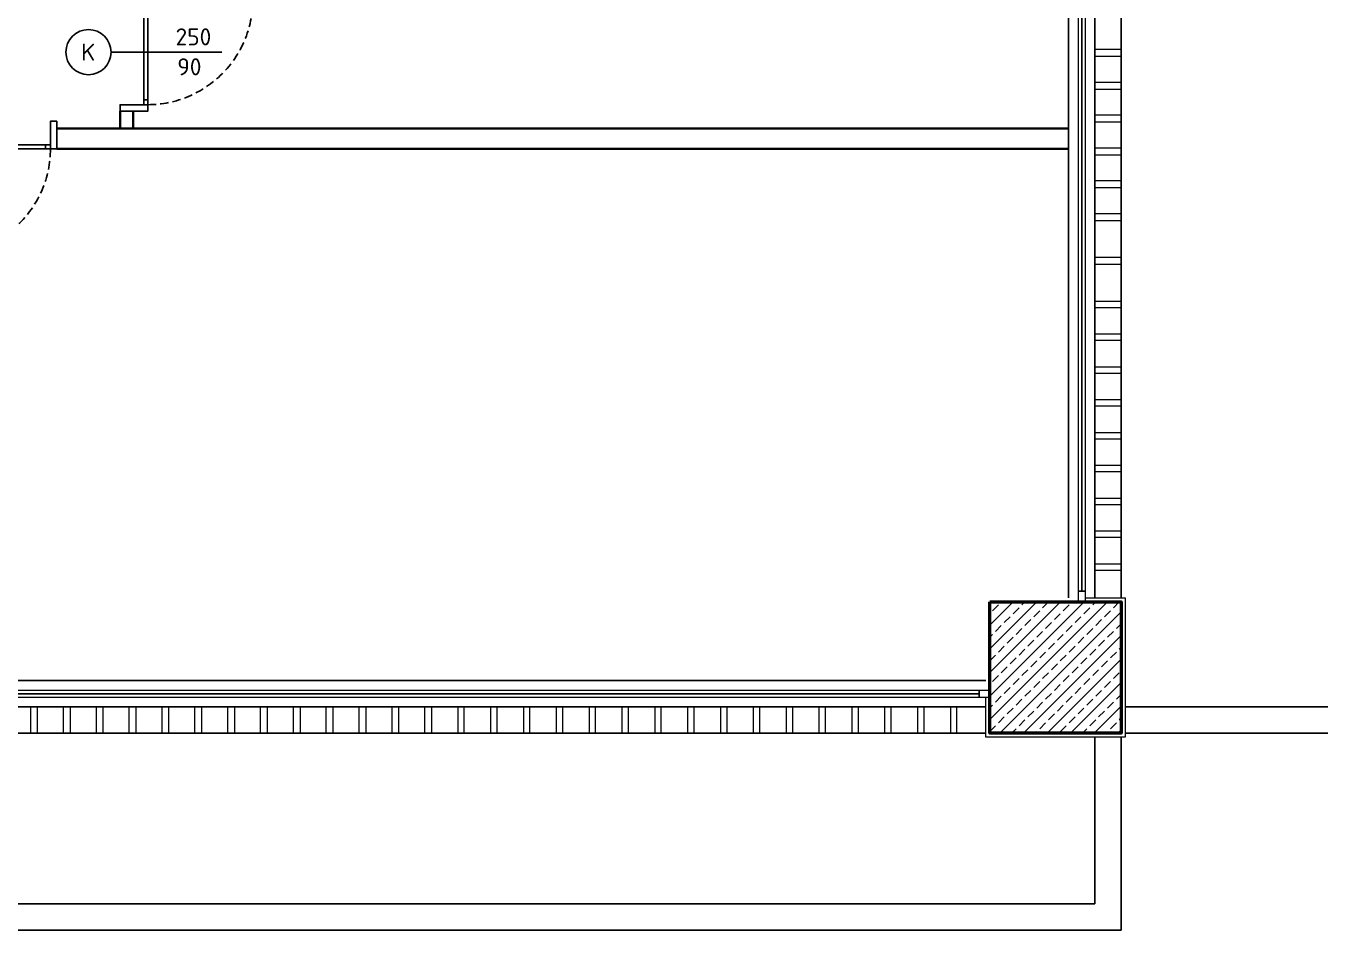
# Model space of a CAD drawing. Header units: millimetres. Extents: x 1443065 to 1517367, y 3763150 to 3779068.
# Drawn here: x 1513951 to 1514937, y 3765696 to 3766385 of the extents above; entities that cross this region are included whole.
import ezdxf
from ezdxf.enums import TextEntityAlignment as Align

# ---------------------------------------------------------------- set-up
doc = ezdxf.new("R2010")
doc.units = ezdxf.units.MM
doc.linetypes.add('HIDDEN', pattern=[9.525, 6.35, -3.175])
for name, color, linetype in [('1 kolon', 6, 'Continuous'), ('1 tefriş 2', 8, 'Continuous'), ('m-DOG_', 4, 'Continuous'), ('m-DOG_gor', 8, 'Continuous'), ('m-TAR_duvar', 8, 'Continuous'), ('m-TFR_vitrifiye', 1, 'Continuous'), ('m-YAZ_poz', 7, 'Continuous')]:
    doc.layers.add(name, color=color, linetype=linetype)
for name, color, linetype, lineweight in [('DUVAR', 2, 'Continuous', 35), ('MERDIVEN', 4, 'Continuous', 20), ('SIVA', 3, 'Continuous', 9), ('TASIYICI', 170, 'Continuous', 50)]:
    doc.layers.add(name, color=color, linetype=linetype, lineweight=lineweight)
doc.styles.add('mono', font='isocpeur.ttf')
doc.styles.get("Standard").update_dxf_attribs({"font": 'arial.ttf'})

# ---------------------------------------------------------------- blocks, each defined once
blk = doc.blocks.new('90lık Kapı 15lik Duvar')
at = {"layer": 'm-DOG_', "linetype": 'HIDDEN'}
blk.add_line((5, 10.5), (5, 90.5), dxfattribs=at)
blk.add_line((5, 10.5), (5, 90.5), dxfattribs=at)
at = {"layer": 'm-DOG_'}
for p, q in [((8.77, 7.5), (8.77, 10.5)), ((8.77, 7.5), (8.77, 10.5)), ((81.23, 7.5), (81.23, 10.5)), ((81.23, 7.5), (81.23, 10.5))]:
    blk.add_line(p, q, dxfattribs=at)
for points in [[(0, -10.5), (5, -10.5), (5, 10.5), (0, 10.5)], [(0, -10.5), (5, -10.5), (5, 10.5), (0, 10.5)], [(5, 10.5), (85, 10.5), (85, 7.5), (5, 7.5)], [(5, 10.5), (85, 10.5), (85, 7.5), (5, 7.5)], [(90, -10.5), (85, -10.5), (85, 10.5), (90, 10.5)], [(90, -10.5), (85, -10.5), (85, 10.5), (90, 10.5)]]:
    blk.add_lwpolyline(points, close=True, dxfattribs=at)
at = {"layer": 'm-DOG_', "linetype": 'HIDDEN'}
blk.add_arc((5, 10.5), 80, 0, 90, dxfattribs=at)
blk.add_arc((5, 10.5), 80, 0, 90, dxfattribs=at)
blk = doc.blocks.new('m-penpoz')
blk.add_line((0, -1.625), (0, 0))
blk.add_circle((0, 0.332), 0.332)
blk.add_attdef('POZNO', text='', height=0.18).set_placement((0, 0.332), align=Align.MIDDLE)
blk.add_attdef('HEIGHT', text='', height=0.18, rotation=90).set_placement((0.069, -1.625), align=Align.TOP_LEFT)
blk.add_attdef('WIDTH', text='', height=0.18, rotation=90).set_placement((0, -1.625), align=Align.BOTTOM_LEFT)

msp = doc.modelspace()

# ---------------------------------------------------------------- hatches: boundary and pattern name
at = {"layer": 'm-TAR_duvar'}
h = msp.add_hatch(dxfattribs=at)
h.set_pattern_fill('ANSI33', color=256, scale=2)
h.set_pattern_definition([(45, (-82570.414, -4962.345), (-8.98025612, 8.98025612), []), (45, (-82561.433, -4962.345), (-8.98025612, 8.98025612), [6.35, -3.175])])
h.paths.add_polyline_path([(1514785.07, 3765946.08), (1514685.07, 3765946.08), (1514685.07, 3765846.08), (1514785.07, 3765846.08)])

# ---------------------------------------------------------------- linework, layer by layer
at = {"layer": '1 tefriş 2'}
msp.add_line((1514455.07, 3765886.08), (1514682.07, 3765886.08), dxfattribs=at)
at = {"layer": 'DUVAR'}
for p, q in [((1514023.11, 3766319.69), (1514023.11, 3766306.49)), ((1514033.11, 3766319.69), (1514033.11, 3766306.49)), ((1513975.07, 3766306.49), (1514745.07, 3766306.49)), ((1513975.07, 3766291.08), (1514745.07, 3766291.08)), ((1513975.07, 3766291.08), (1514745.07, 3766291.08))]:
    msp.add_line(p, q, dxfattribs=at)
at = {"layer": 'm-DOG_gor', "linetype": 'Continuous'}
for p, q in [((1514745.07, 3765949.08), (1514745.07, 3766433.58)), ((1514765.07, 3765949.08), (1514765.07, 3766433.58)), ((1514785.07, 3765949.08), (1514785.07, 3766433.58)), ((1514755.07, 3765954.08), (1514755.07, 3766428.58)), ((1514682.07, 3765886.08), (1513888.07, 3765886.08)), ((1514677.07, 3765876.08), (1513893.07, 3765876.08)), ((1514682.07, 3765866.08), (1513888.07, 3765866.08)), ((1514682.07, 3765846.08), (1513888.07, 3765846.08))]:
    msp.add_line(p, q, dxfattribs=at)
at = {"layer": 'm-TFR_vitrifiye'}
for p, q in [((1515638.13, 3765866.08), (1514788.07, 3765866.08)), ((1514765.07, 3765716.08), (1514765.07, 3765843.08)), ((1514785.07, 3765696.08), (1514785.07, 3765843.08)), ((1515658.13, 3765846.08), (1514788.07, 3765846.08)), ((1512185.09, 3765716.08), (1514765.07, 3765716.08)), ((1512165.09, 3765696.08), (1514785.07, 3765696.08))]:
    msp.add_line(p, q, dxfattribs=at)
at = {"layer": 'MERDIVEN'}
for points in [[(1514752.57, 3766428.58), (1514757.57, 3766428.58), (1514757.57, 3765954.08), (1514752.57, 3765954.08)], [(1514757.57, 3765954.08), (1514757.57, 3765946.08), (1514752.57, 3765946.08), (1514752.57, 3765954.08)], [(1514677.07, 3765878.58), (1513893.07, 3765878.58), (1513893.07, 3765873.58), (1514677.07, 3765873.58)], [(1514677.07, 3765873.58), (1514685.07, 3765873.58), (1514685.07, 3765878.58), (1514677.07, 3765878.58)]]:
    msp.add_lwpolyline(points, close=True, dxfattribs=at)
at = {"layer": 'SIVA'}
for points in [[(1514785.07, 3766366.58), (1514765.07, 3766366.58), (1514765.07, 3766361.58), (1514785.07, 3766361.58)], [(1514785.07, 3766341.58), (1514765.07, 3766341.58), (1514765.07, 3766336.58), (1514785.07, 3766336.58)], [(1514785.07, 3766316.58), (1514765.07, 3766316.58), (1514765.07, 3766311.58), (1514785.07, 3766311.58)], [(1514785.07, 3766291.58), (1514765.07, 3766291.58), (1514765.07, 3766286.58), (1514785.07, 3766286.58)], [(1514785.07, 3766266.58), (1514765.07, 3766266.58), (1514765.07, 3766261.58), (1514785.07, 3766261.58)], [(1514785.07, 3766241.58), (1514765.07, 3766241.58), (1514765.07, 3766236.58), (1514785.07, 3766236.58)], [(1514785.07, 3766208.32), (1514765.07, 3766208.32), (1514765.07, 3766203.32), (1514785.07, 3766203.32)], [(1514785.07, 3766170.06), (1514765.07, 3766170.06), (1514765.07, 3766175.06), (1514785.07, 3766175.06)], [(1514785.07, 3766145.06), (1514765.07, 3766145.06), (1514765.07, 3766150.06), (1514785.07, 3766150.06)], [(1514785.07, 3766120.06), (1514765.07, 3766120.06), (1514765.07, 3766125.06), (1514785.07, 3766125.06)], [(1514785.07, 3766095.06), (1514765.07, 3766095.06), (1514765.07, 3766100.06), (1514785.07, 3766100.06)], [(1514785.07, 3766070.06), (1514765.07, 3766070.06), (1514765.07, 3766075.06), (1514785.07, 3766075.06)], [(1514785.07, 3766045.06), (1514765.07, 3766045.06), (1514765.07, 3766050.06), (1514785.07, 3766050.06)], [(1514785.07, 3766020.06), (1514765.07, 3766020.06), (1514765.07, 3766025.06), (1514785.07, 3766025.06)], [(1514785.07, 3765995.06), (1514765.07, 3765995.06), (1514765.07, 3766000.06), (1514785.07, 3766000.06)], [(1514785.07, 3765970.06), (1514765.07, 3765970.06), (1514765.07, 3765975.06), (1514785.07, 3765975.06)], [(1513955.07, 3765846.08), (1513955.07, 3765866.08), (1513960.07, 3765866.08), (1513960.07, 3765846.08)], [(1513980.07, 3765846.08), (1513980.07, 3765866.08), (1513985.07, 3765866.08), (1513985.07, 3765846.08)], [(1514005.07, 3765846.08), (1514005.07, 3765866.08), (1514010.07, 3765866.08), (1514010.07, 3765846.08)], [(1514030.07, 3765846.08), (1514030.07, 3765866.08), (1514035.07, 3765866.08), (1514035.07, 3765846.08)], [(1514055.07, 3765846.08), (1514055.07, 3765866.08), (1514060.07, 3765866.08), (1514060.07, 3765846.08)], [(1514080.07, 3765846.08), (1514080.07, 3765866.08), (1514085.07, 3765866.08), (1514085.07, 3765846.08)], [(1514105.07, 3765846.08), (1514105.07, 3765866.08), (1514110.07, 3765866.08), (1514110.07, 3765846.08)], [(1514130.07, 3765846.08), (1514130.07, 3765866.08), (1514135.07, 3765866.08), (1514135.07, 3765846.08)], [(1514155.07, 3765846.08), (1514155.07, 3765866.08), (1514160.07, 3765866.08), (1514160.07, 3765846.08)], [(1514180.07, 3765846.08), (1514180.07, 3765866.08), (1514185.07, 3765866.08), (1514185.07, 3765846.08)], [(1514205.07, 3765846.08), (1514205.07, 3765866.08), (1514210.07, 3765866.08), (1514210.07, 3765846.08)], [(1514230.07, 3765846.08), (1514230.07, 3765866.08), (1514235.07, 3765866.08), (1514235.07, 3765846.08)], [(1514255.07, 3765846.08), (1514255.07, 3765866.08), (1514260.07, 3765866.08), (1514260.07, 3765846.08)], [(1514285.07, 3765846.08), (1514285.07, 3765866.08), (1514280.07, 3765866.08), (1514280.07, 3765846.08)], [(1514310.07, 3765846.08), (1514310.07, 3765866.08), (1514305.07, 3765866.08), (1514305.07, 3765846.08)], [(1514335.07, 3765846.08), (1514335.07, 3765866.08), (1514330.07, 3765866.08), (1514330.07, 3765846.08)], [(1514360.07, 3765846.08), (1514360.07, 3765866.08), (1514355.07, 3765866.08), (1514355.07, 3765846.08)], [(1514385.07, 3765846.08), (1514385.07, 3765866.08), (1514380.07, 3765866.08), (1514380.07, 3765846.08)], [(1514410.07, 3765846.08), (1514410.07, 3765866.08), (1514405.07, 3765866.08), (1514405.07, 3765846.08)], [(1514435.07, 3765846.08), (1514435.07, 3765866.08), (1514430.07, 3765866.08), (1514430.07, 3765846.08)], [(1514460.07, 3765846.08), (1514460.07, 3765866.08), (1514455.07, 3765866.08), (1514455.07, 3765846.08)], [(1514485.07, 3765846.08), (1514485.07, 3765866.08), (1514480.07, 3765866.08), (1514480.07, 3765846.08)], [(1514510.07, 3765846.08), (1514510.07, 3765866.08), (1514505.07, 3765866.08), (1514505.07, 3765846.08)], [(1514535.07, 3765846.08), (1514535.07, 3765866.08), (1514530.07, 3765866.08), (1514530.07, 3765846.08)], [(1514560.07, 3765846.08), (1514560.07, 3765866.08), (1514555.07, 3765866.08), (1514555.07, 3765846.08)], [(1514585.07, 3765846.08), (1514585.07, 3765866.08), (1514580.07, 3765866.08), (1514580.07, 3765846.08)], [(1514610.07, 3765846.08), (1514610.07, 3765866.08), (1514605.07, 3765866.08), (1514605.07, 3765846.08)], [(1514635.07, 3765846.08), (1514635.07, 3765866.08), (1514630.07, 3765866.08), (1514630.07, 3765846.08)], [(1514660.07, 3765846.08), (1514660.07, 3765866.08), (1514655.07, 3765866.08), (1514655.07, 3765846.08)]]:
    msp.add_lwpolyline(points, close=True, dxfattribs=at)
msp.add_lwpolyline([(1514757.57, 3765949.08), (1514788.07, 3765949.08), (1514788.07, 3765843.08), (1514682.07, 3765843.08), (1514682.07, 3765873.58)], dxfattribs=at)
at = {"layer": 'TASIYICI'}
msp.add_lwpolyline([(1514685.07, 3765946.08), (1514785.07, 3765946.08), (1514785.07, 3765846.08), (1514685.07, 3765846.08)], close=True, dxfattribs=at)

# ---------------------------------------------------------------- block references
at = {"layer": '1 kolon', "rotation": 270}
msp.add_blockref('90lık Kapı 15lik Duvar', (1514033.61, 3766409.69), dxfattribs=at)
at = {"layer": '1 kolon', "xscale": -1, "rotation": 180}
msp.add_blockref('90lık Kapı 15lik Duvar', (1513885.07, 3766301.58), dxfattribs=at)
at = {"layer": 'm-YAZ_poz'}
ref = msp.add_blockref('m-penpoz', (1514016.26, 3766364.69), dxfattribs=dict(at, xscale=51.83999999999998, yscale=51.83999999999998, zscale=51.83999999999998, rotation=90.0004505966874))
ref.add_attrib('WIDTH', '90', dxfattribs={"layer": '0', "height": 12.96, "style": 'mono'}).set_placement((1514085.03, 3766343.16), align=Align.BOTTOM_RIGHT)
ref.add_attrib('HEIGHT', '250', dxfattribs={"layer": '0', "height": 12.96, "style": 'mono'}).set_placement((1514092.5, 3766365.97), align=Align.BOTTOM_RIGHT)
ref.add_attrib('POZNO', 'K', dxfattribs={"layer": '0', "height": 12.96, "style": 'mono'}).set_placement((1513998.85, 3766364.69), align=Align.MIDDLE_CENTER)

doc.saveas('drawing.dxf')
